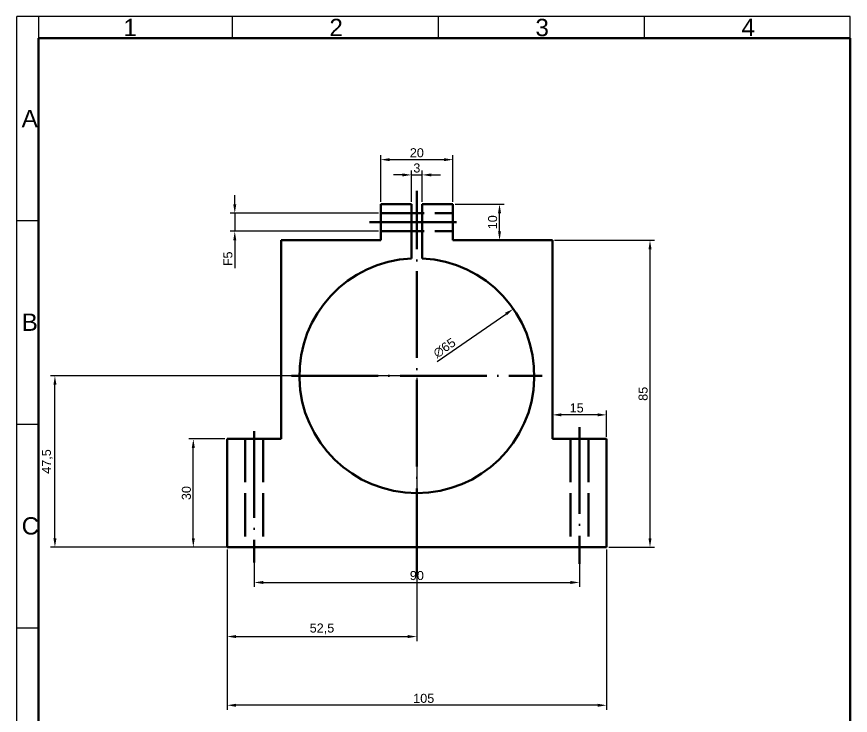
# Model space of a CAD drawing. Header units: millimetres. Extents: x 1519 to 1750, y 1405 to 1750.
# Drawn here: x 1519.4 to 1750, y 1556.1 to 1749.5 of the extents above; entities that cross this region are included whole.
import ezdxf

# ---------------------------------------------------------------- set-up
doc = ezdxf.new("R2010")
doc.units = ezdxf.units.MM
doc.linetypes.add('ACAD_ISO02W100', pattern=[15, 12, -3])
doc.linetypes.add('ACAD_ISO04W100', pattern=[30, 24, -3, 0, -3])
for name, color, linetype, lineweight in [('Crta_05', 1, 'Continuous', 50), ('kontura laser', 10, 'Continuous', 50), ('kotirne', 88, 'Continuous', 25), ('nevidni rob', 170, 'ACAD_ISO02W100', 50), ('srednica', 50, 'ACAD_ISO04W100', 50)]:
    doc.layers.add(name, color=color, linetype=linetype, lineweight=lineweight)
doc.layers.add('RAHM2', color=1, linetype='Continuous')
doc.styles.get("Standard").update_dxf_attribs({"font": 'arial.ttf'})
doc.dimstyles.new('ISO-25', dxfattribs={"dimtxt": 2.5, "dimasz": 2.5, "dimexe": 1.25, "dimexo": 0.625, "dimtad": 1, "dimtxsty": 'Standard', "dimcen": 2.5, "dimadec": 0, "dimazin": 0, "dimtfac": 1, "dimtmove": 0, "dimatfit": 3, "dimfxl": 1, "dimarcsym": 0})

# ---------------------------------------------------------------- blocks, each defined once
blk = doc.blocks.new('*D3')
at = {"layer": 'kotirne', "color": 0, "lineweight": -2, "transparency": 16777216}
for p, q in [((1668.23, 1687.61), (1695.87, 1687.61)), ((1694.62, 1605.11), (1694.62, 1685.11)), ((1683.23, 1602.61), (1695.87, 1602.61))]:
    blk.add_line(p, q, dxfattribs=at)
at = {"layer": 'kotirne', "color": 0, "transparency": 16777216}
for points in [[(1694.2, 1685.11), (1695.04, 1685.11), (1694.62, 1687.61)], [(1694.2, 1605.11), (1695.04, 1605.11), (1694.62, 1602.61)]]:
    blk.add_solid(points, dxfattribs=at)
at = {"layer": 'kotirne', "color": 0, "transparency": 16777216, "insert": (1692.72, 1645.11), "char_height": 2.5, "attachment_point": 5, "rotation": 90}
blk.add_mtext('85', dxfattribs=at)
blk = doc.blocks.new('*D4')
at = {"layer": 'kotirne', "color": 0, "lineweight": -2, "transparency": 16777216}
for p, q in [((1667.61, 1633.24), (1667.61, 1640.53)), ((1682.61, 1633.24), (1682.61, 1640.53)), ((1680.11, 1639.28), (1670.11, 1639.28))]:
    blk.add_line(p, q, dxfattribs=at)
at = {"layer": 'kotirne', "color": 0, "transparency": 16777216}
for points in [[(1670.11, 1639.7), (1670.11, 1638.87), (1667.61, 1639.28)], [(1680.11, 1639.7), (1680.11, 1638.87), (1682.61, 1639.28)]]:
    blk.add_solid(points, dxfattribs=at)
at = {"layer": 'kotirne', "color": 0, "transparency": 16777216, "insert": (1674.33, 1641.18), "char_height": 2.5, "attachment_point": 5}
blk.add_mtext('15', dxfattribs=at)
blk = doc.blocks.new('*D5')
at = {"layer": 'kotirne', "color": 0, "lineweight": -2, "transparency": 16777216}
for p, q in [((1577.61, 1601.99), (1577.61, 1557.62)), ((1682.61, 1601.99), (1682.61, 1557.62)), ((1680.11, 1558.87), (1580.11, 1558.87))]:
    blk.add_line(p, q, dxfattribs=at)
at = {"layer": 'kotirne', "color": 0, "transparency": 16777216}
for points in [[(1580.11, 1559.28), (1580.11, 1558.45), (1577.61, 1558.87)], [(1680.11, 1559.28), (1680.11, 1558.45), (1682.61, 1558.87)]]:
    blk.add_solid(points, dxfattribs=at)
at = {"layer": 'kotirne', "color": 0, "transparency": 16777216, "insert": (1632.01, 1560.77), "char_height": 2.5, "attachment_point": 5}
blk.add_mtext('105', dxfattribs=at)
blk = doc.blocks.new('*D6')
at = {"layer": 'kotirne', "color": 0, "lineweight": -2, "transparency": 16777216}
for p, q in [((1640.73, 1697.61), (1654.24, 1697.61)), ((1652.99, 1690.11), (1652.99, 1695.11)), ((1640.73, 1687.61), (1654.24, 1687.61))]:
    blk.add_line(p, q, dxfattribs=at)
at = {"layer": 'kotirne', "color": 0, "transparency": 16777216}
for points in [[(1652.57, 1695.11), (1653.4, 1695.11), (1652.99, 1697.61)], [(1652.57, 1690.11), (1653.4, 1690.11), (1652.99, 1687.61)]]:
    blk.add_solid(points, dxfattribs=at)
at = {"layer": 'kotirne', "color": 0, "transparency": 16777216, "insert": (1651.08, 1692.61), "char_height": 2.5, "attachment_point": 5, "rotation": 90}
blk.add_mtext('10', dxfattribs=at)
blk = doc.blocks.new('*D1')
at = {"layer": 'kotirne', "color": 0, "lineweight": -2, "transparency": 16777216}
for p, q in [((1576.98, 1632.61), (1567.02, 1632.61)), ((1568.27, 1605.11), (1568.27, 1630.11)), ((1576.98, 1602.61), (1567.02, 1602.61))]:
    blk.add_line(p, q, dxfattribs=at)
at = {"layer": 'kotirne', "color": 0, "transparency": 16777216}
for points in [[(1567.85, 1630.11), (1568.68, 1630.11), (1568.27, 1632.61)], [(1567.85, 1605.11), (1568.68, 1605.11), (1568.27, 1602.61)]]:
    blk.add_solid(points, dxfattribs=at)
at = {"layer": 'kotirne', "color": 0, "transparency": 16777216, "insert": (1566.36, 1617.61), "char_height": 2.5, "attachment_point": 5, "rotation": 90}
blk.add_mtext('30', dxfattribs=at)
blk = doc.blocks.new('*D7')
at = {"layer": 'kotirne', "color": 0, "lineweight": -2, "transparency": 16777216}
for p, q in [((1629.48, 1650.11), (1528.73, 1650.11)), ((1529.98, 1605.11), (1529.98, 1647.61)), ((1625.39, 1602.61), (1528.73, 1602.61))]:
    blk.add_line(p, q, dxfattribs=at)
at = {"layer": 'kotirne', "color": 0, "transparency": 16777216}
for points in [[(1529.56, 1647.61), (1530.4, 1647.61), (1529.98, 1650.11)], [(1529.56, 1605.11), (1530.4, 1605.11), (1529.98, 1602.61)]]:
    blk.add_solid(points, dxfattribs=at)
at = {"layer": 'kotirne', "color": 0, "transparency": 16777216, "insert": (1527.86, 1626.36), "char_height": 2.5, "attachment_point": 5, "rotation": 90}
blk.add_mtext('47,5', dxfattribs=at)
blk = doc.blocks.new('*D2')
at = {"layer": 'kotirne', "color": 0, "lineweight": -2, "transparency": 16777216}
for p, q in [((1630.11, 1649.49), (1630.11, 1576.64)), ((1577.61, 1601.99), (1577.61, 1576.64)), ((1580.11, 1577.89), (1627.61, 1577.89))]:
    blk.add_line(p, q, dxfattribs=at)
at = {"layer": 'kotirne', "color": 0, "transparency": 16777216}
for points in [[(1580.11, 1578.31), (1580.11, 1577.47), (1577.61, 1577.89)], [(1627.61, 1578.31), (1627.61, 1577.47), (1630.11, 1577.89)]]:
    blk.add_solid(points, dxfattribs=at)
at = {"layer": 'kotirne', "color": 0, "transparency": 16777216, "insert": (1603.86, 1580.02), "char_height": 2.5, "attachment_point": 5}
blk.add_mtext('52,5', dxfattribs=at)
blk = doc.blocks.new('*D8')
at = {"layer": 'kotirne', "color": 0, "lineweight": -2, "transparency": 16777216}
for p, q in [((1620.11, 1698.24), (1620.11, 1711.19)), ((1637.61, 1709.94), (1622.61, 1709.94)), ((1640.11, 1698.24), (1640.11, 1711.19))]:
    blk.add_line(p, q, dxfattribs=at)
at = {"layer": 'kotirne', "color": 0, "transparency": 16777216}
for points in [[(1622.61, 1710.35), (1622.61, 1709.52), (1620.11, 1709.94)], [(1637.61, 1710.35), (1637.61, 1709.52), (1640.11, 1709.94)]]:
    blk.add_solid(points, dxfattribs=at)
at = {"layer": 'kotirne', "color": 0, "transparency": 16777216, "insert": (1630.11, 1711.84), "char_height": 2.5, "attachment_point": 5}
blk.add_mtext('20', dxfattribs=at)
blk = doc.blocks.new('*D9')
at = {"layer": 'kotirne', "color": 0, "lineweight": -2, "transparency": 16777216}
for p, q in [((1628.61, 1698.24), (1628.61, 1706.97)), ((1631.61, 1698.24), (1631.61, 1706.97)), ((1626.11, 1705.72), (1623.61, 1705.72)), ((1628.61, 1705.72), (1631.61, 1705.72)), ((1634.11, 1705.72), (1636.61, 1705.72))]:
    blk.add_line(p, q, dxfattribs=at)
at = {"layer": 'kotirne', "color": 0, "transparency": 16777216}
for points in [[(1626.11, 1706.13), (1626.11, 1705.3), (1628.61, 1705.72)], [(1634.11, 1706.13), (1634.11, 1705.3), (1631.61, 1705.72)]]:
    blk.add_solid(points, dxfattribs=at)
at = {"layer": 'kotirne', "color": 0, "transparency": 16777216, "insert": (1630.11, 1707.62), "char_height": 2.5, "attachment_point": 5}
blk.add_mtext('3', dxfattribs=at)
blk = doc.blocks.new('*D10')
at = {"layer": 'kotirne', "color": 0, "lineweight": -2, "transparency": 16777216}
for p, q in [((1585.11, 1601.99), (1585.11, 1591.62)), ((1675.11, 1601.99), (1675.11, 1591.62)), ((1587.61, 1592.87), (1672.61, 1592.87))]:
    blk.add_line(p, q, dxfattribs=at)
at = {"layer": 'kotirne', "color": 0, "transparency": 16777216}
for points in [[(1587.61, 1593.28), (1587.61, 1592.45), (1585.11, 1592.87)], [(1672.61, 1593.28), (1672.61, 1592.45), (1675.11, 1592.87)]]:
    blk.add_solid(points, dxfattribs=at)
at = {"layer": 'kotirne', "color": 0, "transparency": 16777216, "insert": (1630.11, 1594.77), "char_height": 2.5, "attachment_point": 5}
blk.add_mtext('90', dxfattribs=at)
blk = doc.blocks.new('*D14')
at = {"layer": 'kotirne', "color": 0, "lineweight": -2, "transparency": 16777216}
for p, q in [((1579.74, 1697.61), (1579.74, 1700.11)), ((1619.48, 1695.11), (1578.49, 1695.11)), ((1579.74, 1695.11), (1579.74, 1690.11)), ((1619.48, 1690.11), (1578.49, 1690.11)), ((1579.74, 1687.61), (1579.74, 1679.94))]:
    blk.add_line(p, q, dxfattribs=at)
at = {"layer": 'kotirne', "color": 0, "transparency": 16777216}
for points in [[(1579.32, 1697.61), (1580.16, 1697.61), (1579.74, 1695.11)], [(1579.32, 1687.61), (1580.16, 1687.61), (1579.74, 1690.11)]]:
    blk.add_solid(points, dxfattribs=at)
at = {"layer": 'kotirne', "color": 0, "transparency": 16777216, "insert": (1577.84, 1682.52), "char_height": 2.5, "attachment_point": 5, "rotation": 90}
blk.add_mtext('{\\fGreekS_IV25|b0|i0|c238|p2;F}5', dxfattribs=at)
blk = doc.blocks.new('*D15')
at = {"layer": 'kotirne', "color": 0, "lineweight": -2, "transparency": 16777216}
blk.add_line((1635.77, 1654.04), (1654.76, 1667.2), dxfattribs=at)
at = {"layer": 'kotirne', "color": 0, "transparency": 16777216}
blk.add_solid([(1654.52, 1667.55), (1655, 1666.86), (1656.82, 1668.63)], dxfattribs=at)
at = {"layer": 'kotirne', "color": 0, "transparency": 16777216, "insert": (1637.76, 1657.81), "char_height": 2.5, "attachment_point": 5, "rotation": 34.7328}
blk.add_mtext('∅65', dxfattribs=at)

msp = doc.modelspace()

# ---------------------------------------------------------------- linework, layer by layer
at = {"layer": 'Crta_05'}
for p, q in [((1525.399, 1743.538), (1525.399, 1405.138)), ((1750.039, 1743.538), (1525.399, 1743.538)), ((1750.039, 1405.138), (1750.039, 1743.538))]:
    msp.add_line(p, q, dxfattribs=at)
at = {"layer": 'kontura laser'}
for p, q in [((1620.107, 1687.611), (1620.107, 1697.611)), ((1620.107, 1697.611), (1628.607, 1697.611)), ((1628.607, 1697.611), (1628.607, 1682.577)), ((1640.107, 1697.611), (1631.607, 1697.611)), ((1631.607, 1697.611), (1631.607, 1682.577)), ((1640.107, 1687.611), (1640.107, 1697.611)), ((1620.107, 1687.611), (1592.607, 1687.611)), ((1592.607, 1687.611), (1592.607, 1632.611)), ((1667.607, 1687.611), (1640.107, 1687.611)), ((1667.607, 1632.611), (1667.607, 1687.611)), ((1592.607, 1632.611), (1577.607, 1632.611)), ((1577.607, 1632.611), (1577.607, 1602.611)), ((1682.607, 1632.611), (1667.607, 1632.611)), ((1682.607, 1602.611), (1682.607, 1632.611)), ((1577.607, 1602.611), (1682.607, 1602.611))]:
    msp.add_line(p, q, dxfattribs=at)
msp.add_arc((1630.107, 1650.111), 32.5, 92.64536, 87.35464, dxfattribs=at)
at = {"layer": 'nevidni rob'}
for p, q in [((1620.107, 1695.111), (1640.107, 1695.111)), ((1620.107, 1690.111), (1640.107, 1690.111)), ((1582.607, 1632.611), (1582.607, 1602.611)), ((1587.607, 1632.611), (1587.607, 1602.611)), ((1672.607, 1632.611), (1672.607, 1602.611)), ((1677.607, 1632.611), (1677.607, 1602.611))]:
    msp.add_line(p, q, dxfattribs=at)
at = {"layer": 'RAHM2'}
for p, q in [((1525.399, 1749.538), (1519.399, 1749.538)), ((1519.399, 1523.938), (1519.399, 1749.538)), ((1750.039, 1749.538), (1525.399, 1749.538)), ((1525.399, 1749.538), (1525.399, 1743.538)), ((1579.039, 1749.538), (1579.039, 1743.538)), ((1636.039, 1749.538), (1636.039, 1743.538)), ((1693.039, 1749.538), (1693.039, 1743.538)), ((1750.039, 1743.538), (1750.039, 1749.538)), ((1519.399, 1693.138), (1525.399, 1693.138)), ((1519.399, 1636.738), (1525.399, 1636.738)), ((1519.399, 1580.338), (1525.399, 1580.338))]:
    msp.add_line(p, q, dxfattribs=at)
at = {"layer": 'srednica'}
for p, q in [((1630.107, 1594.85), (1630.107, 1701.312)), ((1617.049, 1692.611), (1643.913, 1692.611)), ((1595.392, 1650.111), (1664.783, 1650.111)), ((1675.107, 1635.837), (1675.107, 1598.01)), ((1585.107, 1634.75), (1585.107, 1598.41))]:
    msp.add_line(p, q, dxfattribs=at)

# ---------------------------------------------------------------- texts
at = {"layer": 'RAHM2'}
for s, p in [('1', (1548.919, 1744.138)), ('2', (1605.919, 1744.138)), ('3', (1662.919, 1744.138)), ('4', (1719.919, 1744.138)), ('A', (1520.779, 1718.938)), ('B', (1520.779, 1662.538)), ('C', (1520.779, 1606.138))]:
    msp.add_text(s, height=4.8, dxfattribs=at).set_placement(p)

# ---------------------------------------------------------------- dimensions: what is measured, and where the dimension line sits
at = {"layer": 'kotirne'}
for base, p1, p2, picture, middle in [((1620.107, 1709.937), (1640.107, 1697.611), (1620.107, 1697.611), '*D8', (1630.107, 1711.838)), ((1631.607, 1705.715), (1628.607, 1697.611), (1631.607, 1697.611), '*D9', (1630.107, 1707.618)), ((1675.107, 1592.868), (1585.107, 1602.611), (1675.107, 1602.611), '*D10', (1630.107, 1594.769))]:
    dim = msp.add_linear_dim(base=base, p1=p1, p2=p2, dimstyle='ISO-25', dxfattribs=at)
    dim.commit()
    dim.dimension.update_dxf_attribs({"geometry": picture, "text_midpoint": middle})
dim = msp.add_linear_dim(base=(1579.74, 1690.111), p1=(1620.107, 1695.111), p2=(1620.107, 1690.111), angle=90, text='{\\fGreekS_IV25|b0|i0|c238|p2;F}<>', dimstyle='ISO-25', dxfattribs=at)
dim.commit()
dim.dimension.update_dxf_attribs({"geometry": '*D14', "text_midpoint": (1577.844, 1682.524)})
for base, p1, p2, picture, middle in [((1652.986, 1697.611), (1640.107, 1687.611), (1640.107, 1697.611), '*D6', (1651.085, 1692.611)), ((1694.621, 1687.611), (1682.607, 1602.611), (1667.607, 1687.611), '*D3', (1692.719, 1645.111)), ((1568.266, 1632.611), (1577.607, 1602.611), (1577.607, 1632.611), '*D1', (1566.363, 1617.611))]:
    dim = msp.add_linear_dim(base=base, p1=p1, p2=p2, angle=90, dimstyle='ISO-25', dxfattribs=at)
    dim.commit()
    dim.dimension.update_dxf_attribs({"geometry": picture, "text_midpoint": middle})
dim = msp.add_diameter_dim_2p(p1=(1603.398, 1631.594), p2=(1656.816, 1668.628), dimstyle='ISO-25', dxfattribs=at)
dim.commit()
dim.dimension.update_dxf_attribs({"geometry": '*D15', "text_midpoint": (1638.88, 1656.194), "dimtype": 163})
dim = msp.add_linear_dim(base=(1529.981, 1650.111), p1=(1626.018, 1602.611), p2=(1630.107, 1650.111), angle=90, dimstyle='ISO-25', dxfattribs=at)
dim.commit()
dim.dimension.update_dxf_attribs({"geometry": '*D7', "text_midpoint": (1529.981, 1626.361), "dimtype": 160})
for base, p1, p2, picture, middle in [((1630.107, 1577.89), (1577.607, 1602.611), (1630.107, 1650.111), '*D2', (1603.857, 1577.89)), ((1667.607, 1639.282), (1682.607, 1632.611), (1667.607, 1632.611), '*D4', (1674.334, 1639.282)), ((1577.607, 1558.867), (1682.607, 1602.611), (1577.607, 1602.611), '*D5', (1632.01, 1558.867))]:
    dim = msp.add_linear_dim(base=base, p1=p1, p2=p2, dimstyle='ISO-25', dxfattribs=at)
    dim.commit()
    dim.dimension.update_dxf_attribs({"geometry": picture, "text_midpoint": middle, "dimtype": 160})

doc.saveas('drawing.dxf')
